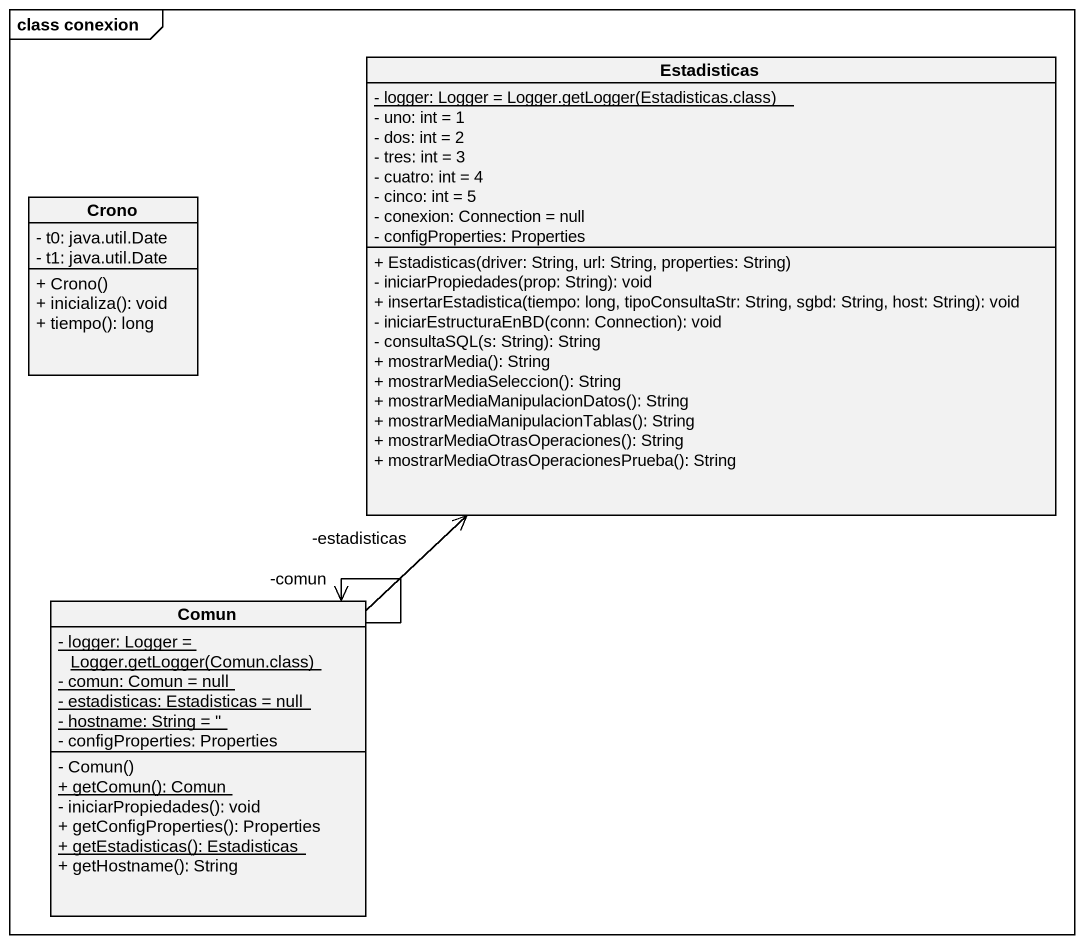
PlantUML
@startuml
mainframe class conexion
hide circle
hide empty members
skinparam classAttributeIconSize 0
class Estadisticas {
  {static} {field} - logger: Logger = Logger.getLogger(Estadisticas.class)
  - uno: int = 1
  - dos: int = 2
  - tres: int = 3
  - cuatro: int = 4
  - cinco: int = 5
  - conexion: Connection = null
  - configProperties: Properties
  + Estadisticas(driver: String, url: String, properties: String)
  - iniciarPropiedades(prop: String): void
  + insertarEstadistica(tiempo: long, tipoConsultaStr: String, sgbd: String, host: String): void
  - iniciarEstructuraEnBD(conn: Connection): void
  - consultaSQL(s: String): String
  + mostrarMedia(): String
  + mostrarMediaSeleccion(): String
  + mostrarMediaManipulacionDatos(): String
  + mostrarMediaManipulacionTablas(): String
  + mostrarMediaOtrasOperaciones(): String
  + mostrarMediaOtrasOperacionesPrueba(): String
}
class Crono {
  - t0: java.util.Date
  - t1: java.util.Date
  + Crono()
  + inicializa(): void
  + tiempo(): long
}
class Comun {
  {static} {field} - logger: Logger = Logger.getLogger(Comun.class)
  {static} - comun: Comun = null
  {static} - estadisticas: Estadisticas = null
  {static} - hostname: String = ''
  - configProperties: Properties
  - Comun()
  {static} + getComun(): Comun
  - iniciarPropiedades(): void
  + getConfigProperties(): Properties
  {static} + getEstadisticas(): Estadisticas
  + getHostname(): String
}
Comun -up-> "-estadisticas" Estadisticas
Comun --> "-comun" Comun
@enduml
